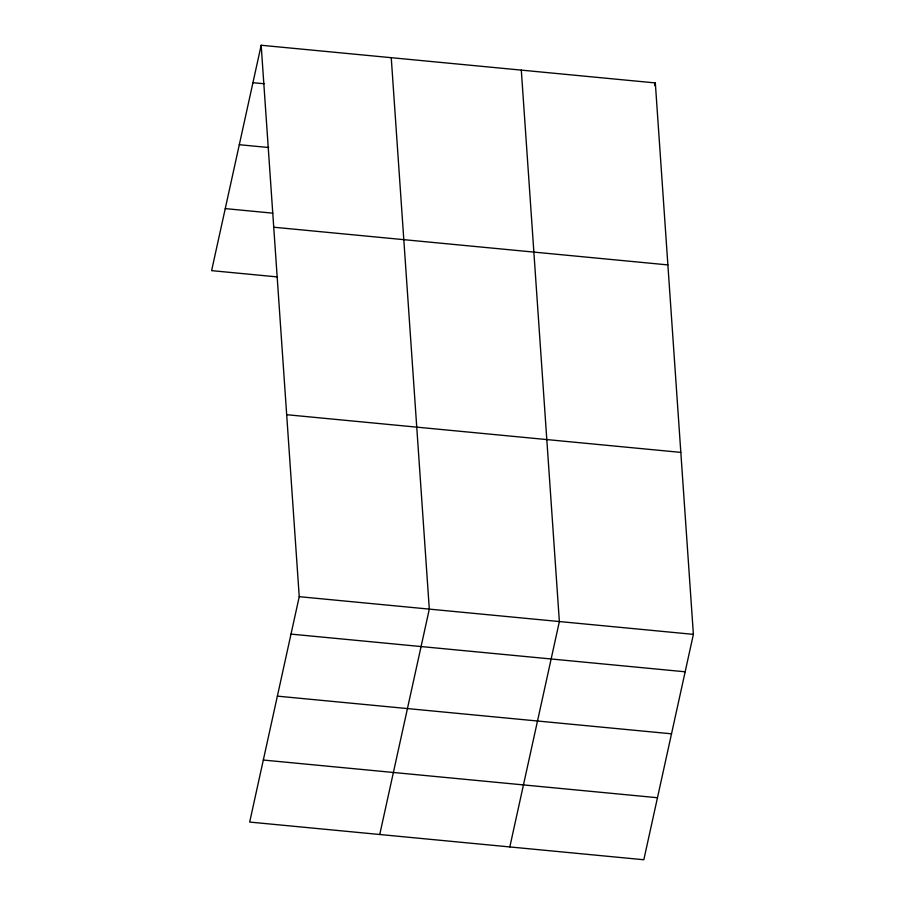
<?xml version="1.0" encoding="UTF-8"?>
<svg xmlns="http://www.w3.org/2000/svg" width="905" height="905" viewBox="0 0 905 905"><rect width="100%" height="100%" fill="white"/><g stroke="black" fill="none" stroke-linecap="round" stroke-linejoin="round"><path stroke-width="1.36" d="M261.172 45.25L299.238 596.678L249.678 822.068L643.828 859.75L693.388 634.36L655.322 82.932L261.172 45.25L211.612 270.64L277.349 276.919M379.749 834.5L429.309 609.122L391.243 57.682M654.734 85.602L655.322 82.932M509.82 846.944L559.369 621.554L521.303 70.115M252.948 82.683L264.136 83.746M239.305 144.71L268.672 147.515M225.255 208.614L272.801 213.161M273.729 227.223L667.879 264.905M286.681 414.705L680.82 452.387M299.238 596.678L693.388 634.36M291.003 634.111L685.153 671.793M277.371 696.137L671.521 733.819M263.321 760.042L657.471 797.724"/></g></svg>
